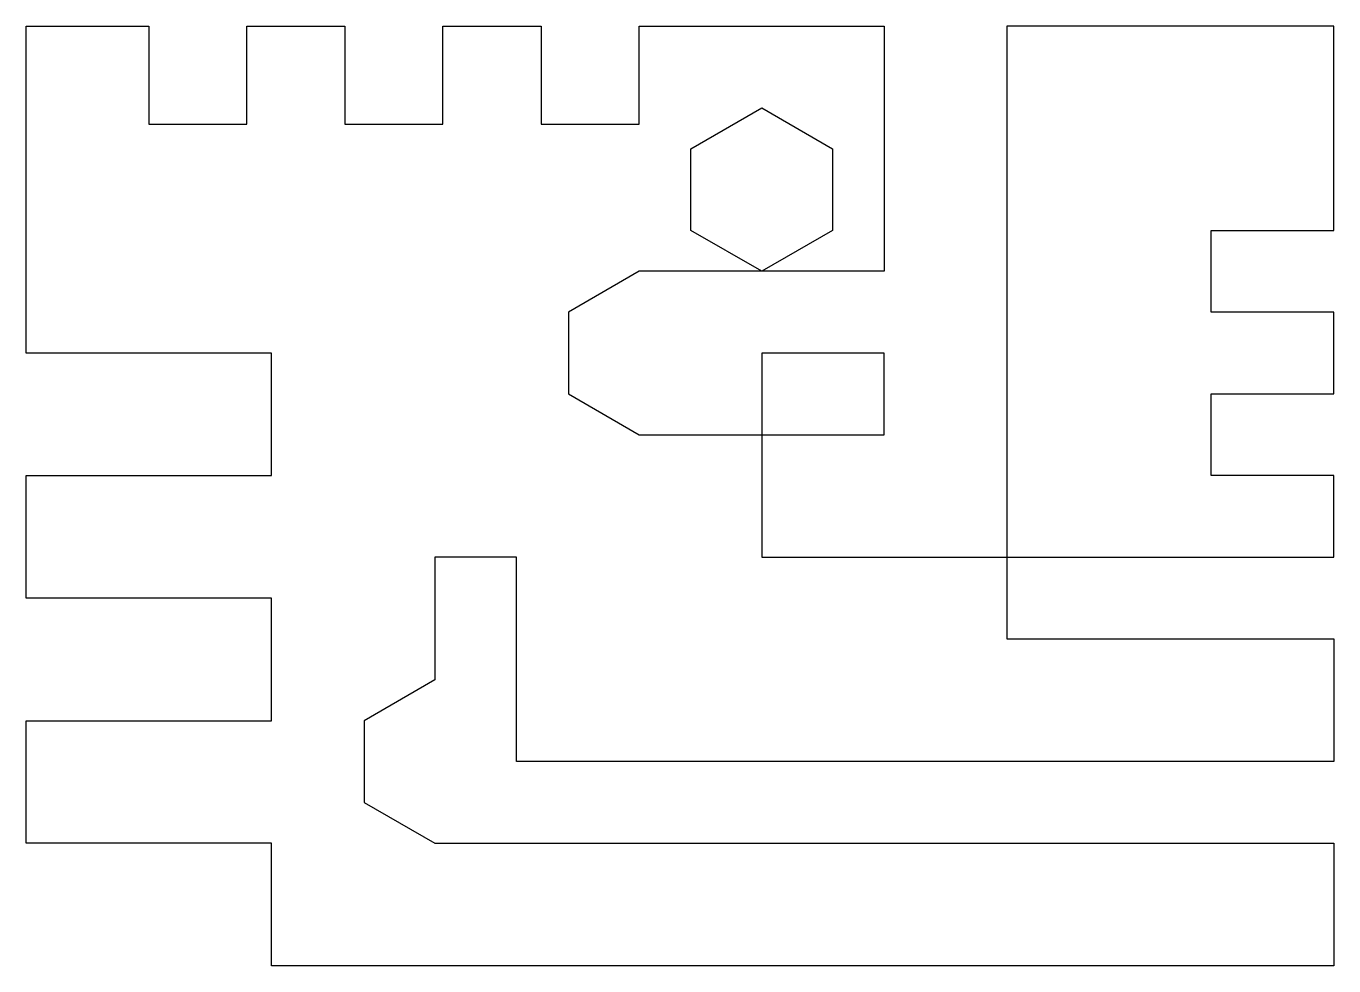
# Model space of a CAD drawing. Header units: millimetres. Extents: x 0 to 1600, y -850 to 300.
import ezdxf

# ---------------------------------------------------------------- set-up
doc = ezdxf.new("R2010")
doc.units = ezdxf.units.MM

msp = doc.modelspace()

# ---------------------------------------------------------------- linework, layer by layer
at = {"color": 7, "linetype": 'Continuous'}
for p, q in [((0, 0), (0, 300)), ((0, 300), (150, 300)), ((150, 300), (150, 180)), ((270, 180), (270, 300)), ((270, 300), (390, 300)), ((390, 300), (390, 180)), ((510, 180), (510, 300)), ((510, 300), (630, 300)), ((630, 300), (630, 180)), ((750, 180), (750, 300)), ((750, 300), (1050, 300)), ((1050, 300), (1050, 0)), ((1600, 300), (1200, 300)), ((1200, 300), (1200, -450)), ((1600, 50), (1600, 300)), ((813.4, 150), (900, 200)), ((900, 200), (986.6, 150)), ((150, 180), (270, 180)), ((390, 180), (510, 180)), ((630, 180), (750, 180)), ((813.4, 50), (813.4, 150)), ((986.6, 150), (986.6, 50)), ((900, 0), (813.4, 50)), ((986.6, 50), (900, 0)), ((1450, -50), (1450, 50)), ((1450, 50), (1600, 50)), ((0, -100), (0, 0)), ((750, 0), (663.4, -50)), ((900, 0), (750, 0)), ((1050, 0), (900, 0)), ((663.4, -50), (663.4, -150)), ((1600, -50), (1450, -50)), ((1600, -150), (1600, -50)), ((300, -100), (0, -100)), ((300, -250), (300, -100)), ((1050, -100), (900, -100)), ((900, -100), (900, -350)), ((1050, -200), (1050, -100)), ((663.4, -150), (750, -200)), ((1450, -250), (1450, -150)), ((1450, -150), (1600, -150)), ((750, -200), (1050, -200)), ((0, -400), (0, -250)), ((0, -250), (300, -250)), ((1600, -250), (1450, -250)), ((1600, -350), (1600, -250)), ((600, -350), (500, -350)), ((500, -350), (500, -500)), ((600, -600), (600, -350)), ((900, -350), (1600, -350)), ((300, -400), (0, -400)), ((300, -550), (300, -400)), ((1200, -450), (1600, -450)), ((1600, -450), (1600, -600)), ((500, -500), (413.4, -550)), ((0, -700), (0, -550)), ((0, -550), (300, -550)), ((413.4, -550), (413.4, -650)), ((1600, -600), (600, -600)), ((413.4, -650), (500, -700)), ((300, -700), (0, -700)), ((300, -850), (300, -700)), ((500, -700), (1600, -700)), ((1600, -700), (1600, -850)), ((1600, -850), (300, -850))]:
    msp.add_line(p, q, dxfattribs=at)

doc.saveas('drawing.dxf')
